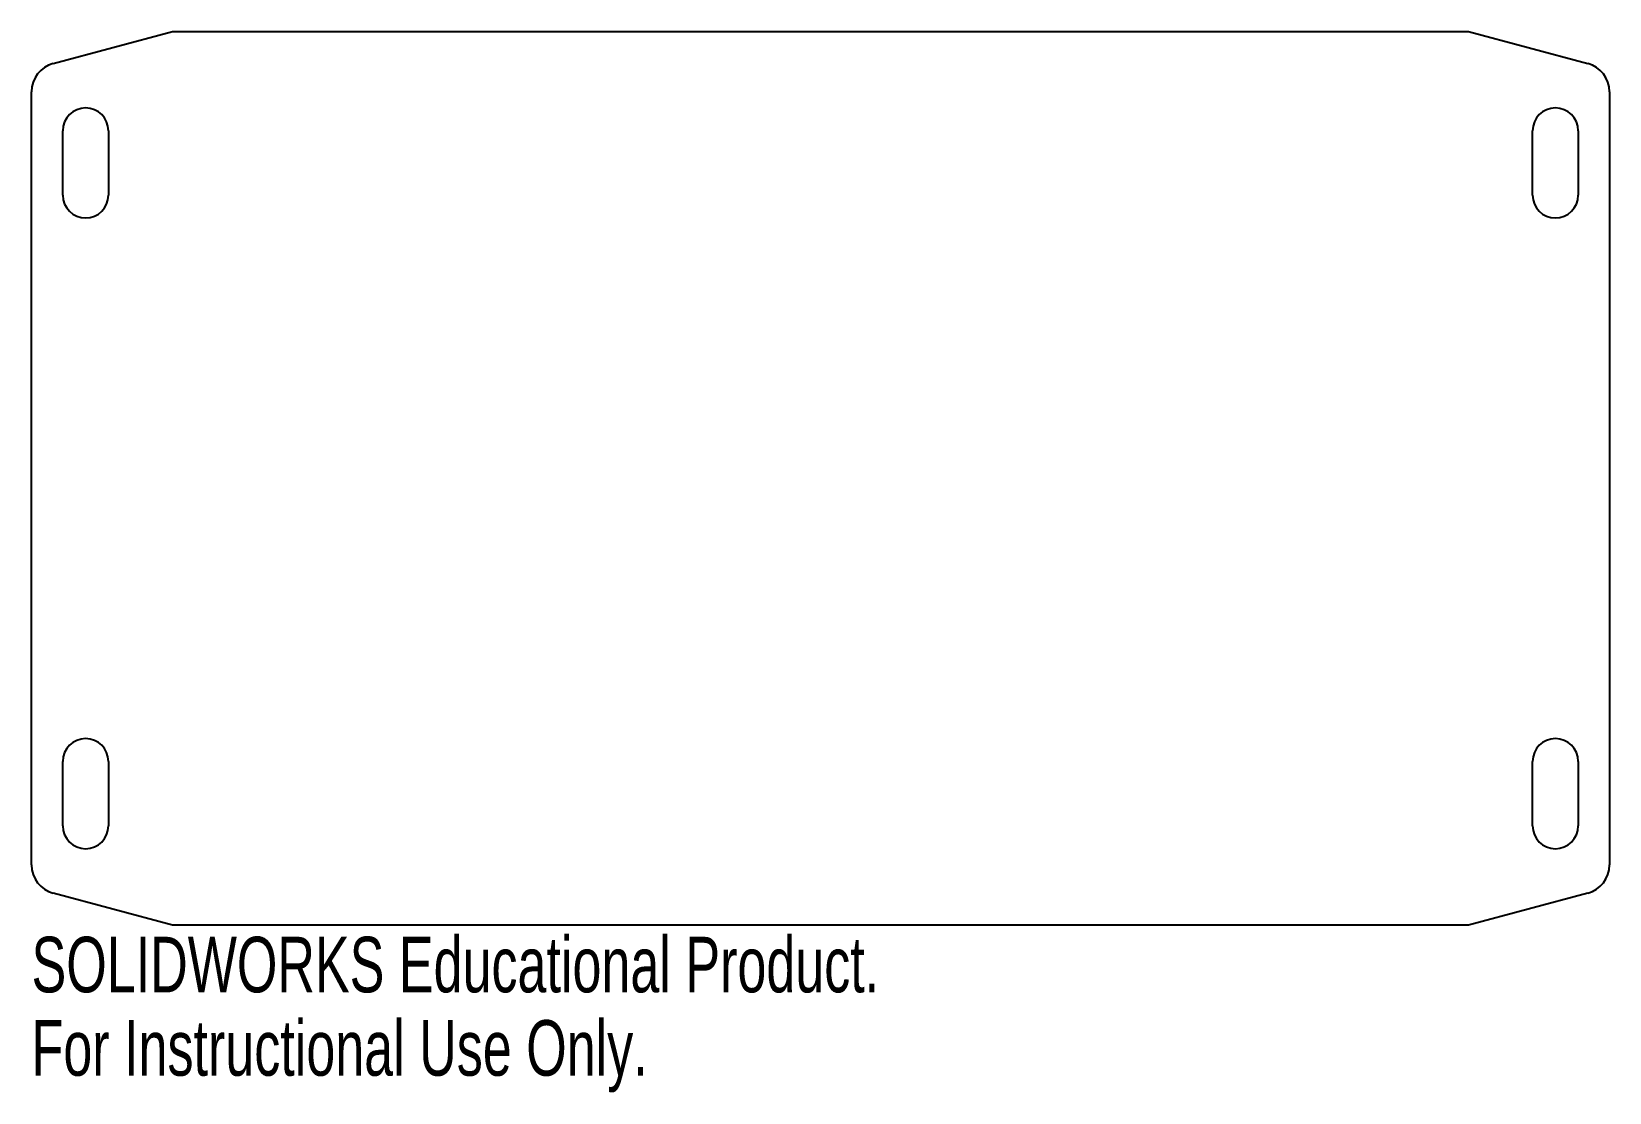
# Model space of a CAD drawing. Header units: inches. Extents: x -2.7 to 2.7, y -2.1 to 1.53.
import ezdxf

# ---------------------------------------------------------------- set-up
doc = ezdxf.new("R2010")
doc.units = ezdxf.units.IN
doc.header["$MEASUREMENT"] = 0
doc.styles.add('SLDTEXTSTYLE0', font='TXT', dxfattribs={"width": 0.7})

msp = doc.modelspace()

# ---------------------------------------------------------------- linework, layer by layer
at = {"color": 7, "linetype": 'Continuous', "lineweight": 25}
for p, q in [((-2.6259, 1.4206), (-2.2175, 1.53)), ((-2.2175, 1.53), (2.2175, 1.53)), ((2.2175, 1.53), (2.6259, 1.4206)), ((-2.7, -1.324), (-2.7, 1.324)), ((2.7, 1.324), (2.7, -1.324)), ((-2.593, 0.9695), (-2.593, 1.1905)), ((-2.437, 1.1905), (-2.437, 0.9695)), ((2.437, 0.9695), (2.437, 1.1905)), ((2.593, 1.1905), (2.593, 0.9695)), ((-2.593, -1.1905), (-2.593, -0.9695)), ((-2.437, -0.9695), (-2.437, -1.1905)), ((2.437, -1.1905), (2.437, -0.9695)), ((2.593, -0.9695), (2.593, -1.1905)), ((-2.2175, -1.53), (-2.6259, -1.4206)), ((2.6259, -1.4206), (2.2175, -1.53)), ((2.2175, -1.53), (-2.2175, -1.53))]:
    msp.add_line(p, q, dxfattribs=at)
for centre, radius, start, end in [((-2.6, 1.324), 0.1, 105, 180), ((2.6, 1.324), 0.1, 0, 75), ((-2.515, 1.1905), 0.078, 0, 180), ((2.515, 1.1905), 0.078, 0, 180), ((-2.515, 0.9695), 0.078, 180, 0), ((2.515, 0.9695), 0.078, 180, 0), ((-2.515, -0.9695), 0.078, 0, 180), ((2.515, -0.9695), 0.078, 0, 180), ((-2.515, -1.1905), 0.078, 180, 0), ((2.515, -1.1905), 0.078, 180, 0), ((-2.6, -1.324), 0.1, 180, 255), ((2.6, -1.324), 0.1, 285, 0)]:
    msp.add_arc(centre, radius, start, end, dxfattribs=at)

# ---------------------------------------------------------------- texts
at = {"color": 7, "linetype": 'Continuous', "char_height": 0.1903, "attachment_point": 1, "style": 'SLDTEXTSTYLE0'}
for s, insert in [('SOLIDWORKS Educational Product.', (-2.7, -1.5701)), ('For Instructional Use Only.', (-2.7, -1.8556))]:
    msp.add_mtext(s, dxfattribs=dict(at, insert=insert))

doc.saveas('drawing.dxf')
